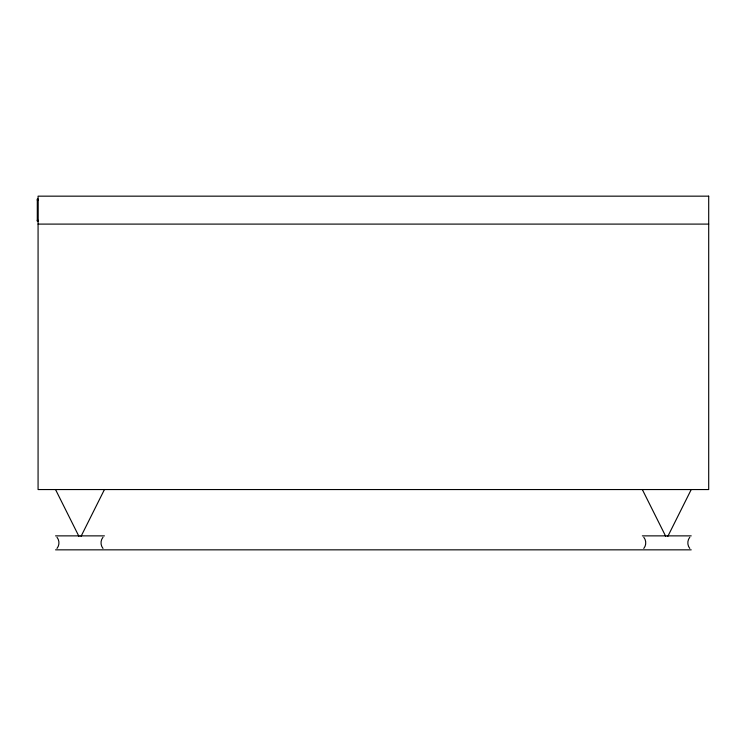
<?xml version="1.0" encoding="UTF-8"?>
<svg xmlns="http://www.w3.org/2000/svg" width="746" height="746" viewBox="0 0 746 746"><rect width="100%" height="100%" fill="white"/><g stroke="black" fill="none" stroke-linecap="round" stroke-linejoin="round"><path stroke-width="1.12" d="M38.074 199.079L37.3 199.051L37.3 221.198L38.074 221.18M81.006 536.421L104.44 489.553M667.801 536.421L691.234 489.553M56.976 548.441C59.605 545.317 59.605 540.393 56.976 537.279M102.995 537.279C100.365 540.393 100.365 545.317 102.995 548.441M643.779 548.441C646.409 545.317 646.409 540.393 643.779 537.279M689.798 537.279C687.169 540.393 687.169 545.317 689.798 548.441M37.3 199.825L37.943 199.825M37.3 200.087L38.074 199.853M37.3 220.173L37.943 220.173M37.3 220.424L37.943 220.424M38.074 224.098L708.7 224.098M55.54 535.87L104.431 535.87M642.334 535.87L691.225 535.87M55.54 549.839L691.225 549.839M642.334 489.553L665.768 536.421M55.54 489.553L78.964 536.421M37.561 199.844L37.561 220.415M708.7 196.161L38.074 196.161L38.074 489.553L708.7 489.553L708.7 196.161"/></g></svg>
